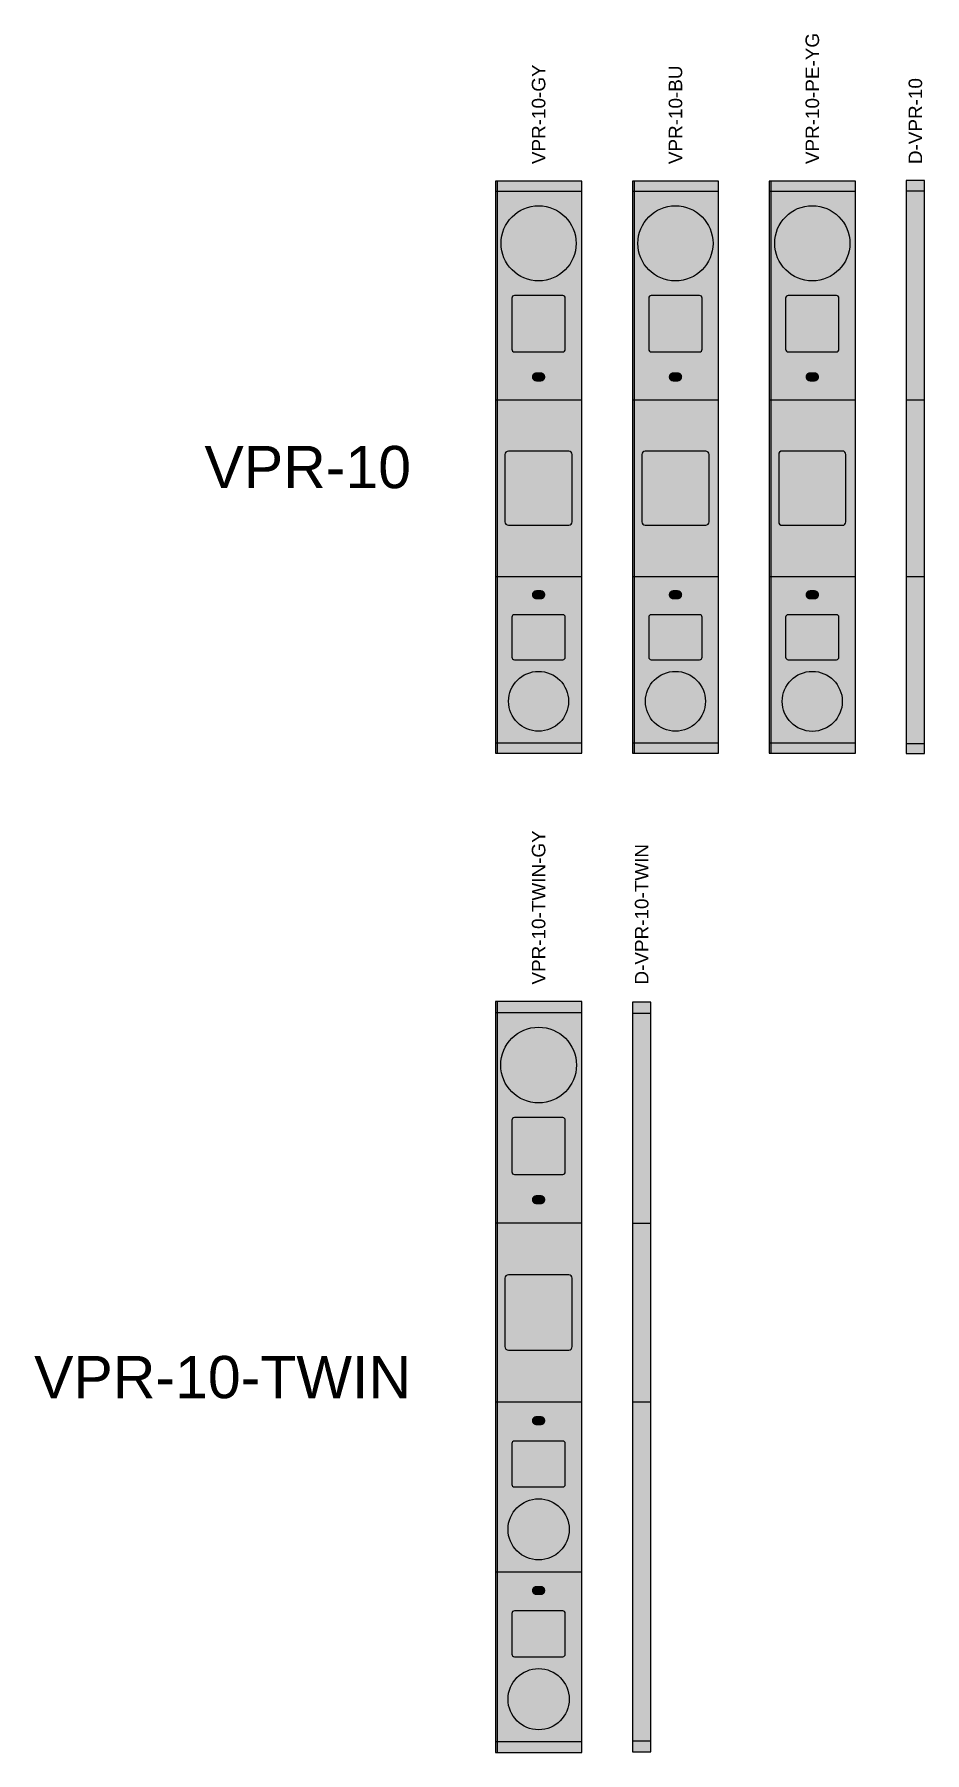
# Model space of a CAD drawing. Header units: millimetres. Extents: x -73 to 58, y -1663 to 37.
# Drawn here: x -54.6 to 50.8, y -1271.5 to -1068.1 of the extents above; entities that cross this region are included whole.
import ezdxf
from ezdxf.enums import TextEntityAlignment as Align

# ---------------------------------------------------------------- set-up
doc = ezdxf.new("R2010")
doc.units = ezdxf.units.MM
doc.styles.add('VPR_Arial', font='arial.ttf')

# ---------------------------------------------------------------- blocks, each defined once
blk = doc.blocks.new('VPR-10-GY')
at = {"true_color": 0x82817d}
blk.add_hatch(color=8, dxfattribs=at).paths.add_polyline_path([(0, -33.85), (10.2, -33.85), (10.2, 33.85), (0, 33.85)])
at = {"true_color": 0x72706d}
for points in [[(0, 32.65), (10.2, 32.65), (10.2, 33.85), (0, 33.85)], [(0, -33.85), (10.2, -33.85), (10.2, -32.65), (0, -32.65)]]:
    blk.add_hatch(color=8, dxfattribs=at).paths.add_polyline_path(points)
at = {"true_color": 0x989692}
for points in [[(0, 7.95), (10.2, 7.95), (10.2, 32.65), (0, 32.65)], [(0, -32.65), (10.2, -32.65), (10.2, -12.95), (0, -12.95)]]:
    blk.add_hatch(color=252, dxfattribs=at).paths.add_polyline_path(points)
at = {"true_color": 0x706f6c}
h = blk.add_hatch(color=8, dxfattribs=at)
edge = h.paths.add_edge_path()
edge.add_arc((5.1, 26.475), 4.446, 0, 360)
at = {"true_color": 0x4f4e4b}
h = blk.add_hatch(color=251, dxfattribs=at)
edge = h.paths.add_edge_path()
edge.add_arc((5.1, 25.85256), 3.29004, 0, 360)
at = {"true_color": 0x2d2d2b}
h = blk.add_hatch(color=250, dxfattribs=at)
edge = h.paths.add_edge_path()
edge.add_arc((5.1, 25.31904), 1.86732, 0, 360)
at = {"true_color": 0xe46f30}
for points in [[(2.238, 13.631), (7.962, 13.631, 0.414213562), (8.262, 13.931), (8.262, 20, 0.414213562), (7.962, 20.3), (2.238, 20.3, 0.414213562), (1.938, 20), (1.938, 13.931, 0.414213562)], [(2.238, -22.8), (7.962, -22.8, 0.414213562), (8.262, -22.5), (8.262, -17.781, 0.414213562), (7.962, -17.481), (2.238, -17.481, 0.414213562), (1.938, -17.781), (1.938, -22.5, 0.414213562)]]:
    blk.add_hatch(color=32, dxfattribs=at).paths.add_polyline_path(points)
at = {"true_color": 0x723718}
for points in [[(1.938, 15.69839), (8.262, 17.43233), (8.262, 18.23261), (1.938, 16.49867)], [(1.938, -21.15111), (8.262, -19.76817), (8.262, -19.12989), (1.938, -20.51283)]]:
    blk.add_hatch(color=36, dxfattribs=at).paths.add_polyline_path(points)
at = {"true_color": 0x3f3f3d}
for points in [[(4.849, 10.117), (5.351, 10.117, 0.414213562), (5.9, 10.666), (5.9, 10.668, 0.414213562), (5.351, 11.217), (4.849, 11.217, 0.414213562), (4.3, 10.668), (4.3, 10.666, 0.414213562)], [(4.849, -15.667), (5.351, -15.667, 0.414213562), (5.9, -15.118), (5.9, -15.116, 0.414213562), (5.351, -14.567), (4.849, -14.567, 0.414213562), (4.3, -15.116), (4.3, -15.118, 0.414213562)]]:
    blk.add_hatch(color=250, dxfattribs=at).paths.add_polyline_path(points)
at = {"true_color": 0x343437}
for points in [[(2.55, 4.75), (7.65, 4.75), (7.65, 6.95), (2.55, 6.95)], [(2.55, -11.95), (7.65, -11.95), (7.65, -9.75), (2.55, -9.75)]]:
    blk.add_hatch(color=250, dxfattribs=at).paths.add_polyline_path(points)
at = {"true_color": 0xa4a29d}
blk.add_hatch(color=253, dxfattribs=at).paths.add_polyline_path([(1.522, -6.889), (8.678, -6.889, 0.414213562), (9.078, -6.489), (9.078, 1.489, 0.414213562), (8.678, 1.889), (1.522, 1.889, 0.414213562), (1.122, 1.489), (1.122, -6.489, 0.414213562)])
at = {"true_color": 0x706f6c}
h = blk.add_hatch(color=8, dxfattribs=at)
edge = h.paths.add_edge_path()
edge.add_arc((5.1, -27.725), 3.546, 0, 360)
at = {"true_color": 0x4f4e4b}
h = blk.add_hatch(color=251, dxfattribs=at)
edge = h.paths.add_edge_path()
edge.add_arc((5.1, -27.22856), 2.62404, 0, 360)
at = {"true_color": 0x2d2d2b}
h = blk.add_hatch(color=250, dxfattribs=at)
edge = h.paths.add_edge_path()
edge.add_arc((5.1, -26.80304), 1.48932, 0, 360)
at = {"color": 251, "true_color": 0x5b5a57}
for p, q in [((0, 32.65), (10.2, 32.65)), ((0, 7.95), (10.2, 7.95)), ((0, -12.95), (10.2, -12.95)), ((0, -32.65), (10.2, -32.65))]:
    blk.add_line(p, q, dxfattribs=at)
at = {"color": 253, "true_color": 0xaaa8a3}
blk.add_line((0.25, -33.85), (0.25, 33.85), dxfattribs=at)
blk.add_lwpolyline([(0, -33.85), (10.2, -33.85), (10.2, 33.85), (0, 33.85)], close=True)
at = {"color": 34, "true_color": 0x8d441d}
for points in [[(2.238, 13.631), (7.962, 13.631, 0.414213562), (8.262, 13.931), (8.262, 20, 0.414213562), (7.962, 20.3), (2.238, 20.3, 0.414213562), (1.938, 20), (1.938, 13.931, 0.414213562)], [(2.238, -22.8), (7.962, -22.8, 0.414213562), (8.262, -22.5), (8.262, -17.781, 0.414213562), (7.962, -17.481), (2.238, -17.481, 0.414213562), (1.938, -17.781), (1.938, -22.5, 0.414213562)]]:
    blk.add_lwpolyline(points, format="xyb", close=True, dxfattribs=at)
at = {"color": 251, "true_color": 0x5b5a57}
blk.add_lwpolyline([(1.522, -6.889), (8.678, -6.889, 0.414213562), (9.078, -6.489), (9.078, 1.489, 0.414213562), (8.678, 1.889), (1.522, 1.889, 0.414213562), (1.122, 1.489), (1.122, -6.489, 0.414213562)], format="xyb", close=True, dxfattribs=at)
at = {"color": 251, "true_color": 0x535250}
for centre, radius in [((5.1, 26.475), 4.446), ((5.1, -27.725), 3.546)]:
    blk.add_circle(centre, radius, dxfattribs=at)
blk = doc.blocks.new('VPR-10-BU')
at = {"true_color": 0x22609a}
blk.add_hatch(color=144, dxfattribs=at).paths.add_polyline_path([(0, -33.85), (10.2, -33.85), (10.2, 33.85), (0, 33.85)])
at = {"true_color": 0x1e5487}
for points in [[(0, 32.65), (10.2, 32.65), (10.2, 33.85), (0, 33.85)], [(0, -33.85), (10.2, -33.85), (10.2, -32.65), (0, -32.65)]]:
    blk.add_hatch(color=146, dxfattribs=at).paths.add_polyline_path(points)
at = {"true_color": 0x2870b4}
for points in [[(0, 7.95), (10.2, 7.95), (10.2, 32.65), (0, 32.65)], [(0, -32.65), (10.2, -32.65), (10.2, -12.95), (0, -12.95)]]:
    blk.add_hatch(color=155, dxfattribs=at).paths.add_polyline_path(points)
at = {"true_color": 0x1d5285}
h = blk.add_hatch(color=146, dxfattribs=at)
edge = h.paths.add_edge_path()
edge.add_arc((5.1, 26.475), 4.446, 0, 360)
at = {"true_color": 0x143a5d}
h = blk.add_hatch(color=159, dxfattribs=at)
edge = h.paths.add_edge_path()
edge.add_arc((5.1, 25.85256), 3.29004, 0, 360)
at = {"true_color": 0x0c2136}
h = blk.add_hatch(color=158, dxfattribs=at)
edge = h.paths.add_edge_path()
edge.add_arc((5.1, 25.31904), 1.86732, 0, 360)
at = {"true_color": 0xe46f30}
for points in [[(2.238, 13.631), (7.962, 13.631, 0.414213562), (8.262, 13.931), (8.262, 20, 0.414213562), (7.962, 20.3), (2.238, 20.3, 0.414213562), (1.938, 20), (1.938, 13.931, 0.414213562)], [(2.238, -22.8), (7.962, -22.8, 0.414213562), (8.262, -22.5), (8.262, -17.781, 0.414213562), (7.962, -17.481), (2.238, -17.481, 0.414213562), (1.938, -17.781), (1.938, -22.5, 0.414213562)]]:
    blk.add_hatch(color=32, dxfattribs=at).paths.add_polyline_path(points)
at = {"true_color": 0x723718}
for points in [[(1.938, 15.69839), (8.262, 17.43233), (8.262, 18.23261), (1.938, 16.49867)], [(1.938, -21.15111), (8.262, -19.76817), (8.262, -19.12989), (1.938, -20.51283)]]:
    blk.add_hatch(color=36, dxfattribs=at).paths.add_polyline_path(points)
at = {"true_color": 0x102f4b}
for points in [[(4.849, 10.117), (5.351, 10.117, 0.414213562), (5.9, 10.666), (5.9, 10.668, 0.414213562), (5.351, 11.217), (4.849, 11.217, 0.414213562), (4.3, 10.668), (4.3, 10.666, 0.414213562)], [(4.849, -15.667), (5.351, -15.667, 0.414213562), (5.9, -15.118), (5.9, -15.116, 0.414213562), (5.351, -14.567), (4.849, -14.567, 0.414213562), (4.3, -15.116), (4.3, -15.118, 0.414213562)]]:
    blk.add_hatch(color=158, dxfattribs=at).paths.add_polyline_path(points)
at = {"true_color": 0x343437}
for points in [[(2.55, 4.75), (7.65, 4.75), (7.65, 6.95), (2.55, 6.95)], [(2.55, -11.95), (7.65, -11.95), (7.65, -9.75), (2.55, -9.75)]]:
    blk.add_hatch(color=250, dxfattribs=at).paths.add_polyline_path(points)
at = {"true_color": 0x2b78c2}
blk.add_hatch(color=152, dxfattribs=at).paths.add_polyline_path([(1.522, -6.889), (8.678, -6.889, 0.414213562), (9.078, -6.489), (9.078, 1.489, 0.414213562), (8.678, 1.889), (1.522, 1.889, 0.414213562), (1.122, 1.489), (1.122, -6.489, 0.414213562)])
at = {"true_color": 0x1d5285}
h = blk.add_hatch(color=146, dxfattribs=at)
edge = h.paths.add_edge_path()
edge.add_arc((5.1, -27.725), 3.546, 0, 360)
at = {"true_color": 0x143a5d}
h = blk.add_hatch(color=159, dxfattribs=at)
edge = h.paths.add_edge_path()
edge.add_arc((5.1, -27.22856), 2.62404, 0, 360)
at = {"true_color": 0x0c2136}
h = blk.add_hatch(color=158, dxfattribs=at)
edge = h.paths.add_edge_path()
edge.add_arc((5.1, -26.80304), 1.48932, 0, 360)
at = {"color": 156, "true_color": 0x18436c}
for p, q in [((0, 32.65), (10.2, 32.65)), ((0, 7.95), (10.2, 7.95)), ((0, -12.95), (10.2, -12.95)), ((0, -32.65), (10.2, -32.65))]:
    blk.add_line(p, q, dxfattribs=at)
at = {"color": 152, "true_color": 0x2c7dc9}
blk.add_line((0.25, -33.85), (0.25, 33.85), dxfattribs=at)
blk.add_lwpolyline([(0, -33.85), (10.2, -33.85), (10.2, 33.85), (0, 33.85)], close=True)
at = {"color": 34, "true_color": 0x8d441d}
for points in [[(2.238, 13.631), (7.962, 13.631, 0.414213562), (8.262, 13.931), (8.262, 20, 0.414213562), (7.962, 20.3), (2.238, 20.3, 0.414213562), (1.938, 20), (1.938, 13.931, 0.414213562)], [(2.238, -22.8), (7.962, -22.8, 0.414213562), (8.262, -22.5), (8.262, -17.781, 0.414213562), (7.962, -17.481), (2.238, -17.481, 0.414213562), (1.938, -17.781), (1.938, -22.5, 0.414213562)]]:
    blk.add_lwpolyline(points, format="xyb", close=True, dxfattribs=at)
at = {"color": 156, "true_color": 0x18436c}
blk.add_lwpolyline([(1.522, -6.889), (8.678, -6.889, 0.414213562), (9.078, -6.489), (9.078, 1.489, 0.414213562), (8.678, 1.889), (1.522, 1.889, 0.414213562), (1.122, 1.489), (1.122, -6.489, 0.414213562)], format="xyb", close=True, dxfattribs=at)
at = {"color": 159, "true_color": 0x163d63}
for centre, radius in [((5.1, 26.475), 4.446), ((5.1, -27.725), 3.546)]:
    blk.add_circle(centre, radius, dxfattribs=at)
blk = doc.blocks.new('VPR-10-PE-YG')
at = {"true_color": 0x438b60}
blk.add_hatch(color=117, dxfattribs=at).paths.add_polyline_path([(0, -33.85), (10.2, -33.85), (10.2, 33.85), (0, 33.85)])
at = {"true_color": 0x3a7954}
for points in [[(0, 32.65), (10.2, 32.65), (10.2, 33.85), (0, 33.85)], [(0, -33.85), (10.2, -33.85), (10.2, -32.65), (0, -32.65)]]:
    blk.add_hatch(color=107, dxfattribs=at).paths.add_polyline_path(points)
at = {"true_color": 0x4ea270}
for points in [[(0, 7.95), (10.2, 7.95), (10.2, 32.65), (0, 32.65)], [(0, -32.65), (10.2, -32.65), (10.2, -12.95), (0, -12.95)]]:
    blk.add_hatch(color=115, dxfattribs=at).paths.add_polyline_path(points)
at = {"true_color": 0xc4c45c}
for points in [[(0, 32.14), (10.2, 31.7), (10.2, 32.14), (0, 32.59)], [(0, 30.55), (10.2, 30.56), (10.2, 30.72), (0, 30.71)], [(0, 29.4), (10.2, 28.29), (10.2, 28.47), (0, 29.58)], [(0, 27.92), (10.2, 29.07), (10.2, 29.52), (0, 28.37)], [(0, 26.4), (10.2, 25.33), (10.2, 25.82), (0, 26.88)], [(0, 24.87), (10.2, 25.41), (10.2, 25.59), (0, 25.04)], [(0, 23.87), (10.2, 24.23), (10.2, 24.6), (0, 24.24)], [(0, 23.09), (10.2, 22.28), (10.2, 22.46), (0, 23.28)], [(0, 21.82), (10.2, 22.24), (10.2, 22.64), (0, 22.22)], [(0, 20.56), (10.2, 20.71), (10.2, 20.91), (0, 20.76)], [(0, 19.87), (10.2, 20.31), (10.2, 20.47), (0, 20.03)], [(0, 17.79), (10.2, 17.6), (10.2, 17.9), (0, 18.09)], [(0, 16.18), (10.2, 17.37), (10.2, 17.59), (0, 16.39)], [(0, 15.05), (10.2, 16.18), (10.2, 16.44), (0, 15.31)], [(0, 13.26), (10.2, 14.35), (10.2, 14.88), (0, 13.78)], [(0, 12.31), (10.2, 13.47), (10.2, 13.74), (0, 12.57)], [(0, 10.49), (10.2, 9.92), (10.2, 10.17), (0, 10.73)], [(0, 9.28), (10.2, 9.69), (10.2, 9.98), (0, 9.56)], [(0, 8.14), (10.2, 7.06), (10.2, 7.5), (0, 8.57)], [(0, 6.56), (10.2, 6.23), (10.2, 6.76), (0, 7.09)], [(0, 5.28), (10.2, 6), (10.2, 6.48), (0, 5.77)], [(0, 3.29), (10.2, 3.08), (10.2, 3.45), (0, 3.65)], [(0, 1.16), (10.2, 1.57), (10.2, 1.95), (0, 1.54)], [(0, -0.72), (10.2, 0.46), (10.2, 0.7), (0, -0.48)], [(0, -1.57), (10.2, -0.98), (10.2, -0.81), (0, -1.4)], [(0, -2.76), (10.2, -2.14), (10.2, -1.73), (0, -2.35)], [(0, -4.44), (10.2, -4.88), (10.2, -4.68), (0, -4.23)], [(0, -6.34), (10.2, -5.92), (10.2, -5.44), (0, -5.86)], [(0, -7.22), (10.2, -6.2), (10.2, -6.04), (0, -7.07)], [(0, -8.13), (10.2, -8.42), (10.2, -8.08), (0, -7.79)], [(0, -10.15), (10.2, -10.12), (10.2, -9.71), (0, -9.75)], [(0, -11.31), (10.2, -12.5), (10.2, -12), (0, -10.81)], [(0, -12.3), (10.2, -13.09), (10.2, -12.6), (0, -11.82)], [(0, -13.32), (10.2, -14.01), (10.2, -13.64), (0, -12.95)], [(0, -14.59), (10.2, -14.79), (10.2, -14.52), (0, -14.31)], [(0, -15.57), (10.2, -15.77), (10.2, -15.54), (0, -15.34)], [(0, -16.73), (10.2, -17.16), (10.2, -16.62), (0, -16.2)], [(0, -18.06), (10.2, -17.17), (10.2, -16.93), (0, -17.83)], [(0, -19.77), (10.2, -19.31), (10.2, -18.89), (0, -19.35)], [(0, -21.8), (10.2, -22.49), (10.2, -22.19), (0, -21.5)], [(0, -23.76), (10.2, -24.62), (10.2, -24.21), (0, -23.34)], [(0, -25.72), (10.2, -24.57), (10.2, -24.25), (0, -25.4)], [(0, -24.64), (10.2, -25.02), (10.2, -24.65), (0, -24.27)], [(0, -27.01), (10.2, -26.75), (10.2, -26.49), (0, -26.75)], [(0, -28.12), (10.2, -28.22), (10.2, -27.99), (0, -27.9)], [(0, -29.08), (10.2, -28.89), (10.2, -28.61), (0, -28.8)], [(0, -30.22), (10.2, -29.82), (10.2, -29.33), (0, -29.73)], [(0, -31.75), (10.2, -30.6), (10.2, -30.45), (0, -31.6)], [(0, -33.52), (10.2, -32.86), (10.2, -32.6), (0, -33.26)]]:
    blk.add_hatch(color=53, dxfattribs=at).paths.add_polyline_path(points)
at = {"true_color": 0x397752}
h = blk.add_hatch(color=107, dxfattribs=at)
edge = h.paths.add_edge_path()
edge.add_arc((5.1, 26.48), 4.45, 0, 360)
at = {"true_color": 0x28543a}
h = blk.add_hatch(color=119, dxfattribs=at)
edge = h.paths.add_edge_path()
edge.add_arc((5.1, 25.85), 3.29, 0, 360)
at = {"true_color": 0x173021}
h = blk.add_hatch(color=99, dxfattribs=at)
edge = h.paths.add_edge_path()
edge.add_arc((5.1, 25.32), 1.87, 0, 360)
at = {"true_color": 0xe46f30}
for points in [[(2.24, 13.63), (7.96, 13.63, 0.414214), (8.26, 13.93), (8.26, 20, 0.414214), (7.96, 20.3), (2.24, 20.3, 0.414214), (1.94, 20), (1.94, 13.93, 0.414214)], [(2.24, -22.8), (7.96, -22.8, 0.414214), (8.26, -22.5), (8.26, -17.78, 0.414214), (7.96, -17.48), (2.24, -17.48, 0.414214), (1.94, -17.78), (1.94, -22.5, 0.414214)]]:
    blk.add_hatch(color=32, dxfattribs=at).paths.add_polyline_path(points)
at = {"true_color": 0x723718}
for points in [[(1.94, 15.7), (8.26, 17.43), (8.26, 18.23), (1.94, 16.5)], [(1.94, -21.15), (8.26, -19.77), (8.26, -19.13), (1.94, -20.51)]]:
    blk.add_hatch(color=36, dxfattribs=at).paths.add_polyline_path(points)
at = {"true_color": 0x20442f}
for points in [[(4.85, 10.12), (5.35, 10.12, 0.414214), (5.9, 10.67), (5.9, 10.67, 0.414214), (5.35, 11.22), (4.85, 11.22, 0.414214), (4.3, 10.67), (4.3, 10.67, 0.414214)], [(4.85, -15.67), (5.35, -15.67, 0.414214), (5.9, -15.12), (5.9, -15.12, 0.414214), (5.35, -14.57), (4.85, -14.57, 0.414214), (4.3, -15.12), (4.3, -15.12, 0.414214)]]:
    blk.add_hatch(color=109, dxfattribs=at).paths.add_polyline_path(points)
at = {"true_color": 0x343437}
for points in [[(2.55, 4.75), (7.65, 4.75), (7.65, 6.95), (2.55, 6.95)], [(2.55, -11.95), (7.65, -11.95), (7.65, -9.75), (2.55, -9.75)]]:
    blk.add_hatch(color=250, dxfattribs=at).paths.add_polyline_path(points)
at = {"true_color": 0x4a996a}
blk.add_hatch(color=115, dxfattribs=at).paths.add_polyline_path([(1.52, -6.89), (8.68, -6.89, 0.414214), (9.08, -6.49), (9.08, 1.49, 0.414214), (8.68, 1.89), (1.52, 1.89, 0.414214), (1.12, 1.49), (1.12, -6.49, 0.414214)])
at = {"true_color": 0x397752}
h = blk.add_hatch(color=107, dxfattribs=at)
edge = h.paths.add_edge_path()
edge.add_arc((5.1, -27.73), 3.55, 0, 360)
at = {"true_color": 0x28543a}
h = blk.add_hatch(color=119, dxfattribs=at)
edge = h.paths.add_edge_path()
edge.add_arc((5.1, -27.23), 2.62, 0, 360)
at = {"true_color": 0x173021}
h = blk.add_hatch(color=99, dxfattribs=at)
edge = h.paths.add_edge_path()
edge.add_arc((5.1, -26.8), 1.49, 0, 360)
at = {"color": 129, "true_color": 0x2e6143}
for p, q in [((0, 32.65), (10.2, 32.65)), ((0, 7.95), (10.2, 7.95)), ((0, -12.95), (10.2, -12.95)), ((0, -32.65), (10.2, -32.65))]:
    blk.add_line(p, q, dxfattribs=at)
at = {"color": 103, "true_color": 0x57b57d}
blk.add_line((0.25, -33.85), (0.25, 33.85), dxfattribs=at)
blk.add_lwpolyline([(0, -33.85), (10.2, -33.85), (10.2, 33.85), (0, 33.85)], close=True)
at = {"color": 34, "true_color": 0x8d441d}
for points in [[(2.24, 13.63), (7.96, 13.63, 0.414214), (8.26, 13.93), (8.26, 20, 0.414214), (7.96, 20.3), (2.24, 20.3, 0.414214), (1.94, 20), (1.94, 13.93, 0.414214)], [(2.24, -22.8), (7.96, -22.8, 0.414214), (8.26, -22.5), (8.26, -17.78, 0.414214), (7.96, -17.48), (2.24, -17.48, 0.414214), (1.94, -17.78), (1.94, -22.5, 0.414214)]]:
    blk.add_lwpolyline(points, format="xyb", close=True, dxfattribs=at)
at = {"color": 129, "true_color": 0x2e6143}
blk.add_lwpolyline([(1.52, -6.89), (8.68, -6.89, 0.414214), (9.08, -6.49), (9.08, 1.49, 0.414214), (8.68, 1.89), (1.52, 1.89, 0.414214), (1.12, 1.49), (1.12, -6.49, 0.414214)], format="xyb", close=True, dxfattribs=at)
at = {"color": 119, "true_color": 0x2a593d}
for centre, radius in [((5.1, 26.48), 4.45), ((5.1, -27.73), 3.55)]:
    blk.add_circle(centre, radius, dxfattribs=at)
blk = doc.blocks.new('D-VPR-10')
at = {"true_color": 0xaba7a1}
blk.add_hatch(color=253, dxfattribs=at).paths.add_polyline_path([(0, -33.9), (2.2, -33.9), (2.2, 33.9), (0, 33.9)])
at = {"true_color": 0xb5b1aa}
for points in [[(0, 7.96), (2.2, 7.96), (2.2, 32.7), (0, 32.7)], [(0, -32.7), (2.2, -32.7), (2.2, -12.97), (0, -12.97)]]:
    blk.add_hatch(color=253, dxfattribs=at).paths.add_polyline_path(points)
at = {"color": 8, "true_color": 0x777470}
for p, q in [((0, 32.7), (2.2, 32.7)), ((0, 7.96), (2.2, 7.96)), ((0, -12.97), (2.2, -12.97)), ((0, -32.7), (2.2, -32.7))]:
    blk.add_line(p, q, dxfattribs=at)
blk.add_lwpolyline([(0, -33.9), (2.2, -33.9), (2.2, 33.9), (0, 33.9)], close=True)
blk = doc.blocks.new('VPR-10-TWIN-GY')
at = {"true_color": 0x82817d}
blk.add_hatch(color=8, dxfattribs=at).paths.add_polyline_path([(0, -44.45), (10.2, -44.45), (10.2, 44.45), (0, 44.45)])
at = {"true_color": 0x72706d}
for points in [[(0, 43.15), (10.2, 43.15), (10.2, 44.45), (0, 44.45)], [(0, -44.45), (10.2, -44.45), (10.2, -43.15), (0, -43.15)]]:
    blk.add_hatch(color=8, dxfattribs=at).paths.add_polyline_path(points)
at = {"true_color": 0x989692}
for points in [[(0, 18.25), (10.2, 18.25), (10.2, 43.15), (0, 43.15)], [(0, -43.15), (10.2, -43.15), (10.2, -2.95), (0, -2.95)]]:
    blk.add_hatch(color=252, dxfattribs=at).paths.add_polyline_path(points)
at = {"true_color": 0x706f6c}
h = blk.add_hatch(color=8, dxfattribs=at)
edge = h.paths.add_edge_path()
edge.add_arc((5.1, 36.925), 4.482, 0, 360)
at = {"true_color": 0x4f4e4b}
h = blk.add_hatch(color=251, dxfattribs=at)
edge = h.paths.add_edge_path()
edge.add_arc((5.1, 36.29752), 3.31668, 0, 360)
at = {"true_color": 0x2d2d2b}
h = blk.add_hatch(color=250, dxfattribs=at)
edge = h.paths.add_edge_path()
edge.add_arc((5.1, 35.75968), 1.88244, 0, 360)
at = {"true_color": 0xe46f30}
for points in [[(2.238, 23.977), (7.962, 23.977, 0.414213562), (8.262, 24.277), (8.262, 30.4, 0.414213562), (7.962, 30.7), (2.238, 30.7, 0.414213562), (1.938, 30.4), (1.938, 24.277, 0.414213562)], [(2.238, -13), (7.962, -13, 0.414213562), (8.262, -12.7), (8.262, -7.873, 0.414213562), (7.962, -7.573), (2.238, -7.573, 0.414213562), (1.938, -7.873), (1.938, -12.7, 0.414213562)], [(2.238, -33.1), (7.962, -33.1, 0.414213562), (8.262, -32.8), (8.262, -27.973, 0.414213562), (7.962, -27.673), (2.238, -27.673, 0.414213562), (1.938, -27.973), (1.938, -32.8, 0.414213562)]]:
    blk.add_hatch(color=32, dxfattribs=at).paths.add_polyline_path(points)
at = {"true_color": 0x723718}
for points in [[(1.938, 26.06113), (8.262, 27.80911), (8.262, 28.61587), (1.938, 26.86789)], [(1.938, -11.31763), (8.262, -9.90661), (8.262, -9.25537), (1.938, -10.66639)], [(1.938, -31.41763), (8.262, -30.00661), (8.262, -29.35537), (1.938, -30.76639)]]:
    blk.add_hatch(color=36, dxfattribs=at).paths.add_polyline_path(points)
at = {"true_color": 0x3f3f3d}
for points in [[(4.849, 20.439), (5.351, 20.439, 0.414213562), (5.9, 20.988), (5.9, 20.99, 0.414213562), (5.351, 21.539), (4.849, 21.539, 0.414213562), (4.3, 20.99), (4.3, 20.988, 0.414213562)], [(4.849, -5.711), (5.351, -5.711, 0.414213562), (5.9, -5.162), (5.9, -5.16, 0.414213562), (5.351, -4.611), (4.849, -4.611, 0.414213562), (4.3, -5.16), (4.3, -5.162, 0.414213562)], [(4.849, -25.811), (5.351, -25.811, 0.414213562), (5.9, -25.262), (5.9, -25.26, 0.414213562), (5.351, -24.711), (4.849, -24.711, 0.414213562), (4.3, -25.26), (4.3, -25.262, 0.414213562)]]:
    blk.add_hatch(color=250, dxfattribs=at).paths.add_polyline_path(points)
at = {"true_color": 0x343437}
for points in [[(2.55, 15.05), (7.65, 15.05), (7.65, 17.25), (2.55, 17.25)], [(2.55, -1.95), (7.65, -1.95), (7.65, 0.25), (2.55, 0.25)]]:
    blk.add_hatch(color=250, dxfattribs=at).paths.add_polyline_path(points)
at = {"true_color": 0xa4a29d}
blk.add_hatch(color=253, dxfattribs=at).paths.add_polyline_path([(1.522, 3.198), (8.678, 3.198, 0.414213562), (9.078, 3.598), (9.078, 11.702, 0.414213562), (8.678, 12.102), (1.522, 12.102, 0.414213562), (1.122, 11.702), (1.122, 3.598, 0.414213562)])
at = {"true_color": 0x706f6c}
h = blk.add_hatch(color=8, dxfattribs=at)
edge = h.paths.add_edge_path()
edge.add_arc((5.1, -18.025), 3.618, 0, 360)
at = {"true_color": 0x4f4e4b}
h = blk.add_hatch(color=251, dxfattribs=at)
edge = h.paths.add_edge_path()
edge.add_arc((5.1, -17.51848), 2.67732, 0, 360)
at = {"true_color": 0x2d2d2b}
h = blk.add_hatch(color=250, dxfattribs=at)
edge = h.paths.add_edge_path()
edge.add_arc((5.1, -17.08432), 1.51956, 0, 360)
at = {"true_color": 0x706f6c}
h = blk.add_hatch(color=8, dxfattribs=at)
edge = h.paths.add_edge_path()
edge.add_arc((5.1, -38.125), 3.618, 0, 360)
at = {"true_color": 0x4f4e4b}
h = blk.add_hatch(color=251, dxfattribs=at)
edge = h.paths.add_edge_path()
edge.add_arc((5.1, -37.61848), 2.67732, 0, 360)
at = {"true_color": 0x2d2d2b}
h = blk.add_hatch(color=250, dxfattribs=at)
edge = h.paths.add_edge_path()
edge.add_arc((5.1, -37.18432), 1.51956, 0, 360)
at = {"color": 251, "true_color": 0x5b5a57}
for p, q in [((0, 43.15), (10.2, 43.15)), ((0, 18.25), (10.2, 18.25)), ((0, -2.95), (10.2, -2.95)), ((0, -23.05), (10.2, -23.05)), ((0, -43.15), (10.2, -43.15))]:
    blk.add_line(p, q, dxfattribs=at)
at = {"color": 253, "true_color": 0xaaa8a3}
blk.add_line((0.25, -44.45), (0.25, 44.45), dxfattribs=at)
blk.add_lwpolyline([(0, -44.45), (10.2, -44.45), (10.2, 44.45), (0, 44.45)], close=True)
at = {"color": 34, "true_color": 0x8d441d}
for points in [[(2.238, 23.977), (7.962, 23.977, 0.414213562), (8.262, 24.277), (8.262, 30.4, 0.414213562), (7.962, 30.7), (2.238, 30.7, 0.414213562), (1.938, 30.4), (1.938, 24.277, 0.414213562)], [(2.238, -13), (7.962, -13, 0.414213562), (8.262, -12.7), (8.262, -7.873, 0.414213562), (7.962, -7.573), (2.238, -7.573, 0.414213562), (1.938, -7.873), (1.938, -12.7, 0.414213562)], [(2.238, -33.1), (7.962, -33.1, 0.414213562), (8.262, -32.8), (8.262, -27.973, 0.414213562), (7.962, -27.673), (2.238, -27.673, 0.414213562), (1.938, -27.973), (1.938, -32.8, 0.414213562)]]:
    blk.add_lwpolyline(points, format="xyb", close=True, dxfattribs=at)
at = {"color": 251, "true_color": 0x5b5a57}
blk.add_lwpolyline([(1.522, 3.198), (8.678, 3.198, 0.414213562), (9.078, 3.598), (9.078, 11.702, 0.414213562), (8.678, 12.102), (1.522, 12.102, 0.414213562), (1.122, 11.702), (1.122, 3.598, 0.414213562)], format="xyb", close=True, dxfattribs=at)
at = {"color": 251, "true_color": 0x535250}
for centre, radius in [((5.1, 36.925), 4.482), ((5.1, -18.025), 3.618), ((5.1, -38.125), 3.618)]:
    blk.add_circle(centre, radius, dxfattribs=at)
blk = doc.blocks.new('D-VPR-10-TWIN')
at = {"true_color": 0xaba7a1}
blk.add_hatch(color=253, dxfattribs=at).paths.add_polyline_path([(0, -44.35), (2.2, -44.35), (2.2, 44.35), (0, 44.35)])
at = {"true_color": 0xb5b1aa}
for points in [[(0, 18.21), (2.2, 18.21), (2.2, 43.05), (0, 43.05)], [(0, -43.05), (2.2, -43.05), (2.2, -2.94), (0, -2.94)]]:
    blk.add_hatch(color=253, dxfattribs=at).paths.add_polyline_path(points)
at = {"color": 8, "true_color": 0x777470}
for p, q in [((0, 43.05), (2.2, 43.05)), ((0, 18.21), (2.2, 18.21)), ((0, -2.94), (2.2, -2.94)), ((0, -43.05), (2.2, -43.05))]:
    blk.add_line(p, q, dxfattribs=at)
blk.add_lwpolyline([(0, -44.35), (2.2, -44.35), (2.2, 44.35), (0, 44.35)], close=True)

msp = doc.modelspace()

# ---------------------------------------------------------------- block references
for name, p in [('VPR-10-GY', (0, -1119.3)), ('VPR-10-BU', (16.2, -1119.3)), ('VPR-10-PE-YG', (32.4, -1119.3)), ('D-VPR-10', (48.6, -1119.3)), ('VPR-10-TWIN-GY', (0, -1227)), ('D-VPR-10-TWIN', (16.2, -1227))]:
    msp.add_blockref(name, p)

# ---------------------------------------------------------------- texts
at = {"style": 'VPR_Arial'}
for s, p in [('VPR-10-PE-YG', (37.5, -1083.45)), ('VPR-10-GY', (5.1, -1083.45)), ('VPR-10-BU', (21.3, -1083.45)), ('D-VPR-10', (49.7, -1083.45)), ('VPR-10-TWIN-GY', (5.1, -1180.55)), ('D-VPR-10-TWIN', (17.3, -1180.55))]:
    msp.add_text(s, height=1.6, rotation=90, dxfattribs=at).set_placement(p, align=Align.MIDDLE_LEFT)
for s, p in [('VPR-10', (-10, -1119.3)), ('VPR-10-TWIN', (-10, -1227))]:
    msp.add_text(s, height=5, dxfattribs=at).set_placement(p, align=Align.MIDDLE_RIGHT)

doc.saveas('drawing.dxf')
